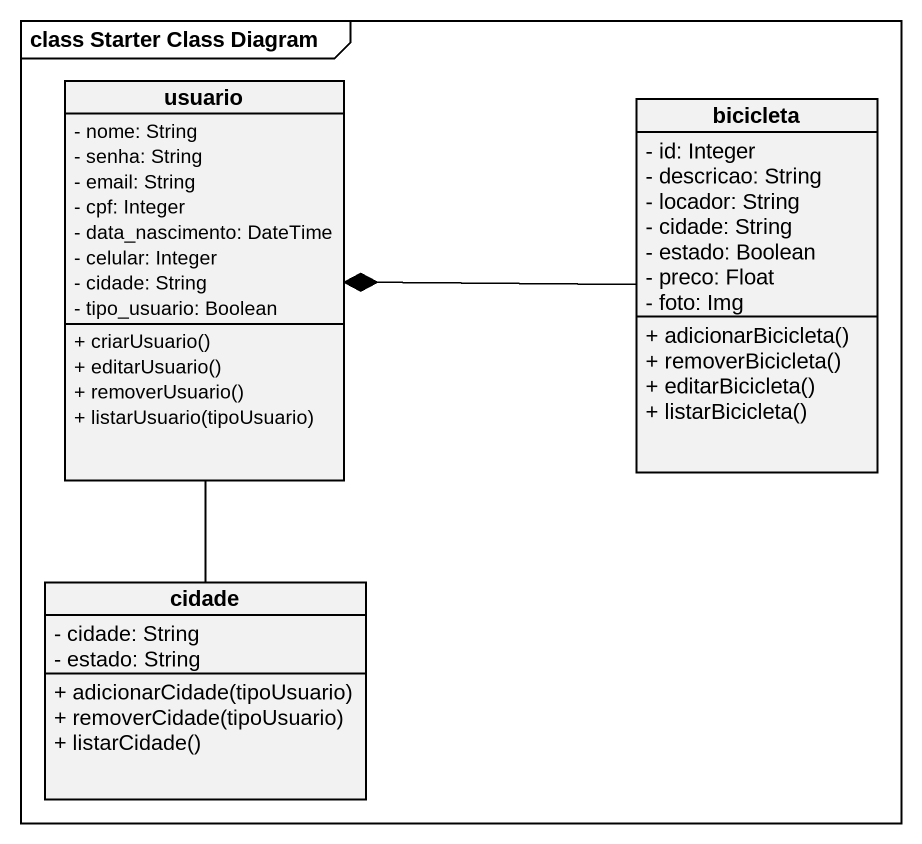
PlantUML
@startuml
mainframe class Starter Class Diagram
hide circle
hide empty members
skinparam classAttributeIconSize 0
class usuario {
  - nome: String
  - senha: String
  - email: String
  - cpf: Integer
  - data_nascimento: DateTime
  - celular: Integer
  - cidade: String
  - tipo_usuario: Boolean
  + criarUsuario()
  + editarUsuario()
  + removerUsuario()
  + listarUsuario(tipoUsuario)
}
class bicicleta {
  - id: Integer
  - descricao: String
  - locador: String
  - cidade: String
  - estado: Boolean
  - preco: Float
  - foto: Img
  + adicionarBicicleta()
  + removerBicicleta()
  + editarBicicleta()
  + listarBicicleta()
}
class cidade {
  - cidade: String
  - estado: String
  + adicionarCidade(tipoUsuario)
  + removerCidade(tipoUsuario)
  + listarCidade()
}
usuario -- cidade
bicicleta -left-* usuario
@enduml
